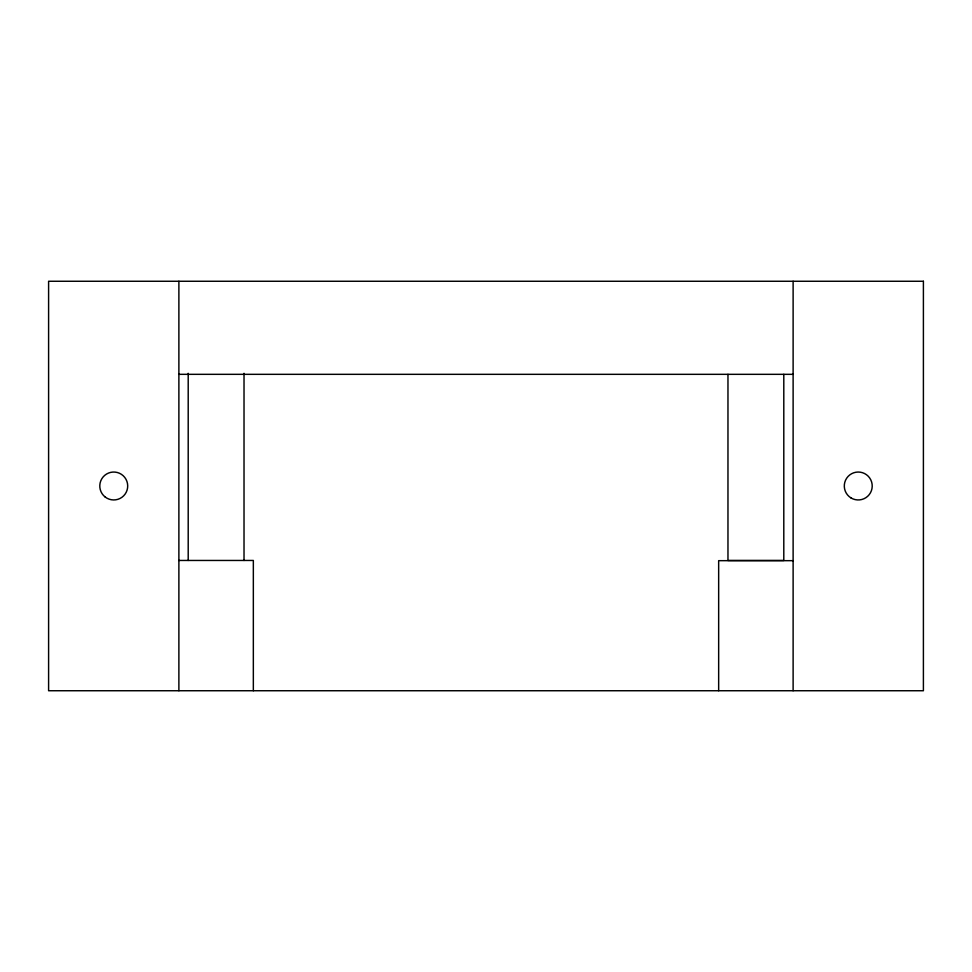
<?xml version="1.0" encoding="UTF-8"?>
<svg xmlns="http://www.w3.org/2000/svg" width="972" height="972" viewBox="0 0 972 972"><rect width="100%" height="100%" fill="white"/><g stroke="black" fill="none" stroke-linecap="round" stroke-linejoin="round"><path stroke-width="1.46" d="M178.884 374.329L793.116 374.329M178.884 560.455L253.34 560.455L253.34 690.74M793.116 560.674L718.66 560.674L718.66 690.74M793.116 281.26L793.116 690.74M783.797 374.329L783.797 560.455L727.967 560.455L727.967 374.329M244.021 373.309L244.021 560.455M188.204 373.309L188.204 560.455M178.884 281.26L178.884 690.74M923.4 281.26L48.6 281.26L48.6 690.74L923.4 690.74L923.4 281.26M850.937 497.883A13.96 13.96 0 0 0 872.212 486.401A13.96 13.96 0 0 0 851.618 473.716A13.96 13.96 0 0 0 850.937 497.883M105.122 496.971A13.96 13.96 0 0 0 127.563 487.98A13.96 13.96 0 0 0 108.56 473.036A13.96 13.96 0 0 0 105.122 496.971"/></g></svg>
